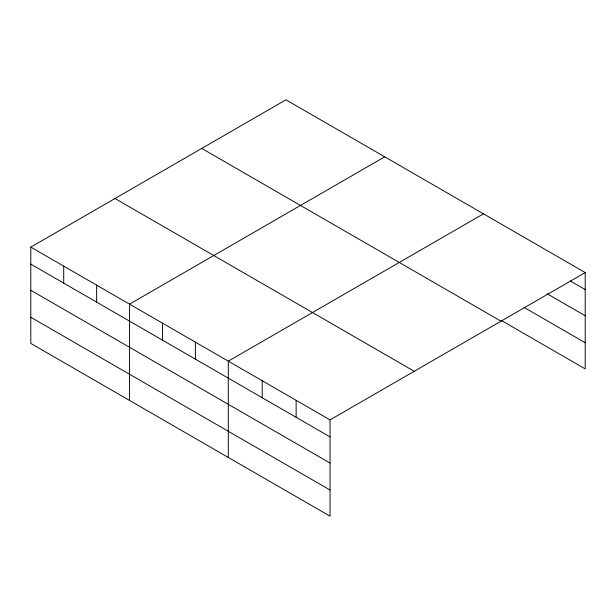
<?xml version="1.0" encoding="UTF-8"?>
<svg xmlns="http://www.w3.org/2000/svg" width="616" height="616" viewBox="0 0 616 616"><rect width="100%" height="100%" fill="white"/><g stroke="black" fill="none" stroke-linecap="round" stroke-linejoin="round"><path stroke-width="0.92" d="M501.655 320.643L585.2 368.876L585.2 272.58L285.955 99.807L30.8 247.124L30.8 343.42L330.045 516.193L330.045 419.889L30.8 247.124M384.707 156.826L129.553 304.135L129.553 400.431M483.46 213.837L228.305 361.153L228.305 457.449M330.045 419.889L585.2 272.58M570.308 280.981L585.2 289.574M547.147 293.778L585.2 315.746M523.985 307.369L585.2 342.712M201.755 148.425L501 321.19M114.999 198.506L414.245 371.279M30.8 264.118L330.045 436.89M30.8 290.29L330.045 463.055M30.8 317.255L330.045 490.02M296.134 400.308L296.134 417.309M262.216 380.726L262.216 397.728M195.388 342.142L195.388 359.143M162.47 323.138L162.47 340.14M96.635 285.131L96.635 302.133M63.718 266.127L63.718 283.129"/></g></svg>
